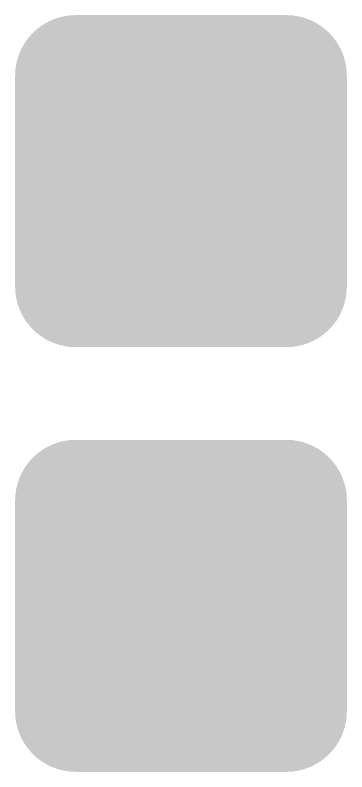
# Model space of a CAD drawing. Header units: millimetres. Extents: x 5277 to 6029, y 2052 to 2709.
# Drawn here: x 5724.73 to 5733.33, y 2513.63 to 2533.23 of the extents above; entities that cross this region are included whole.
import ezdxf

# ---------------------------------------------------------------- set-up
doc = ezdxf.new("R2010")
doc.units = ezdxf.units.MM
doc.layers.add('RailwayFacility', color=7, linetype='CONTINUOUS', true_color=0x000000)

# ---------------------------------------------------------------- blocks, each defined once
blk = doc.blocks.new('602030206_план_фз')
at = {"layer": 'RailwayFacility', "linetype": 'Continuous'}
h = blk.add_hatch(color=256, dxfattribs=at)
edge = h.paths.add_edge_path()
edge.add_spline(control_points=[(-0.266, -0.339), (-0.266, 0.523), (0.438, 1.227), (1.3, 1.227)], knot_values=[-1, -1, -1, -1, 0, 0, 0, 0], degree=3, periodic=0)
edge.add_line((1.3, 1.227), (6.769, 1.227))
edge.add_spline(control_points=[(6.769, 1.227), (7.632, 1.227), (8.333, 0.523), (8.333, -0.339)], knot_values=[-1, -1, -1, -1, 0, 0, 0, 0], degree=3, periodic=0)
edge.add_line((8.333, -0.339), (8.333, -5.806))
edge.add_spline(control_points=[(8.333, -5.806), (8.333, -6.669), (7.632, -7.372), (6.769, -7.372)], knot_values=[-1, -1, -1, -1, 0, 0, 0, 0], degree=3, periodic=0)
edge.add_line((6.769, -7.372), (1.3, -7.372))
edge.add_spline(control_points=[(1.3, -7.372), (0.438, -7.372), (-0.266, -6.669), (-0.266, -5.806)], knot_values=[-1, -1, -1, -1, 0, 0, 0, 0], degree=3, periodic=0)
edge.add_line((-0.266, -5.806), (-0.266, -0.339))
edge = h.paths.add_edge_path(flags=16)
edge.add_spline(control_points=[(0.047, -5.806), (0.047, -6.5), (0.606, -7.059), (1.3, -7.059)], knot_values=[-1, -1, -1, -1, 0, 0, 0, 0], degree=3, periodic=0)
edge.add_line((1.3, -7.059), (6.769, -7.059))
edge.add_spline(control_points=[(6.769, -7.059), (7.463, -7.059), (8.022, -6.5), (8.022, -5.806)], knot_values=[-1, -1, -1, -1, 0, 0, 0, 0], degree=3, periodic=0)
edge.add_line((8.022, -5.806), (8.022, -0.339))
edge.add_spline(control_points=[(8.022, -0.339), (8.022, 0.355), (7.463, 0.914), (6.769, 0.914)], knot_values=[-1, -1, -1, -1, 0, 0, 0, 0], degree=3, periodic=0)
edge.add_line((6.769, 0.914), (1.3, 0.914))
edge.add_spline(control_points=[(1.3, 0.914), (0.606, 0.914), (0.047, 0.355), (0.047, -0.339)], knot_values=[-1, -1, -1, -1, 0, 0, 0, 0], degree=3, periodic=0)
edge.add_line((0.047, -0.339), (0.047, -5.806))
at = {"layer": 'RailwayFacility', "linetype": 'Continuous', "true_color": 0xff0000}
h = blk.add_hatch(color=1, dxfattribs=at)
edge = h.paths.add_edge_path()
edge.add_spline(control_points=[(0.047, -5.806), (0.047, -6.5), (0.606, -7.059), (1.3, -7.059)], knot_values=[-1, -1, -1, -1, 0, 0, 0, 0], degree=3, periodic=0)
edge.add_line((1.3, -7.059), (6.769, -7.059))
edge.add_spline(control_points=[(6.769, -7.059), (7.463, -7.059), (8.022, -6.5), (8.022, -5.806)], knot_values=[-1, -1, -1, -1, 0, 0, 0, 0], degree=3, periodic=0)
edge.add_line((8.022, -5.806), (8.022, -0.339))
edge.add_spline(control_points=[(8.022, -0.339), (8.022, 0.355), (7.463, 0.914), (6.769, 0.914)], knot_values=[-1, -1, -1, -1, 0, 0, 0, 0], degree=3, periodic=0)
edge.add_line((6.769, 0.914), (1.3, 0.914))
edge.add_spline(control_points=[(1.3, 0.914), (0.606, 0.914), (0.047, 0.355), (0.047, -0.339)], knot_values=[-1, -1, -1, -1, 0, 0, 0, 0], degree=3, periodic=0)
edge.add_line((0.047, -0.339), (0.047, -5.806))
at = {"layer": 'RailwayFacility', "linetype": 'Continuous'}
h = blk.add_hatch(color=256, dxfattribs=at)
edge = h.paths.add_edge_path()
edge.add_line((0.252, -0.679), (0.252, -5.464))
edge.add_spline(control_points=[(0.252, -5.464), (0.252, -6.23), (0.877, -6.854), (1.642, -6.854)], knot_values=[0, 0, 0, 0, 1, 1, 1, 1], degree=3, periodic=0)
edge.add_line((1.642, -6.854), (6.427, -6.854))
edge.add_spline(control_points=[(6.427, -6.854), (7.193, -6.854), (7.815, -6.23), (7.815, -5.464)], knot_values=[0, 0, 0, 0, 1, 1, 1, 1], degree=3, periodic=0)
edge.add_line((7.815, -5.464), (7.815, -0.679))
edge.add_spline(control_points=[(7.815, -0.679), (7.815, 0.086), (7.193, 0.709), (6.427, 0.709)], knot_values=[0, 0, 0, 0, 1, 1, 1, 1], degree=3, periodic=0)
edge.add_line((6.427, 0.709), (1.642, 0.709))
edge.add_spline(control_points=[(1.642, 0.709), (0.877, 0.709), (0.252, 0.086), (0.252, -0.679)], knot_values=[0, 0, 0, 0, 1, 1, 1, 1], degree=3, periodic=0)
edge = h.paths.add_edge_path(flags=16)
edge.add_line((0.565, -0.679), (0.565, -5.464))
edge.add_spline(control_points=[(0.565, -5.464), (0.565, -6.06), (1.046, -6.541), (1.642, -6.541)], knot_values=[-1, -1, -1, -1, 0, 0, 0, 0], degree=3, periodic=0)
edge.add_line((1.642, -6.541), (6.427, -6.541))
edge.add_spline(control_points=[(6.427, -6.541), (7.024, -6.541), (7.502, -6.06), (7.502, -5.464)], knot_values=[-1, -1, -1, -1, 0, 0, 0, 0], degree=3, periodic=0)
edge.add_line((7.502, -5.464), (7.502, -0.679))
edge.add_spline(control_points=[(7.502, -0.679), (7.502, -0.083), (7.024, 0.396), (6.427, 0.396)], knot_values=[-1, -1, -1, -1, 0, 0, 0, 0], degree=3, periodic=0)
edge.add_line((6.427, 0.396), (1.642, 0.396))
edge.add_spline(control_points=[(1.642, 0.396), (1.046, 0.396), (0.565, -0.083), (0.565, -0.679)], knot_values=[-1, -1, -1, -1, 0, 0, 0, 0], degree=3, periodic=0)
h = blk.add_hatch(color=256, dxfattribs=at)
edge = h.paths.add_edge_path()
edge.add_line((0.77, -1.021), (0.77, -5.124))
edge.add_spline(control_points=[(0.77, -5.124), (0.77, -5.792), (1.314, -6.336), (1.982, -6.336)], knot_values=[0, 0, 0, 0, 1, 1, 1, 1], degree=3, periodic=0)
edge.add_line((1.982, -6.336), (6.085, -6.336))
edge.add_spline(control_points=[(6.085, -6.336), (6.753, -6.336), (7.297, -5.792), (7.297, -5.124)], knot_values=[0, 0, 0, 0, 1, 1, 1, 1], degree=3, periodic=0)
edge.add_line((7.297, -5.124), (7.297, -1.021))
edge.add_spline(control_points=[(7.297, -1.021), (7.297, -0.353), (6.753, 0.191), (6.085, 0.191)], knot_values=[0, 0, 0, 0, 1, 1, 1, 1], degree=3, periodic=0)
edge.add_line((6.085, 0.191), (1.982, 0.191))
edge.add_spline(control_points=[(1.982, 0.191), (1.314, 0.191), (0.77, -0.353), (0.77, -1.021)], knot_values=[0, 0, 0, 0, 1, 1, 1, 1], degree=3, periodic=0)
edge = h.paths.add_edge_path(flags=16)
edge.add_line((1.081, -1.021), (1.081, -5.124))
edge.add_spline(control_points=[(1.081, -5.124), (1.081, -5.624), (1.482, -6.025), (1.982, -6.025)], knot_values=[-1, -1, -1, -1, 0, 0, 0, 0], degree=3, periodic=0)
edge.add_line((1.982, -6.025), (6.085, -6.025))
edge.add_spline(control_points=[(6.085, -6.025), (6.585, -6.025), (6.986, -5.624), (6.986, -5.124)], knot_values=[-1, -1, -1, -1, 0, 0, 0, 0], degree=3, periodic=0)
edge.add_line((6.986, -5.124), (6.986, -1.021))
edge.add_spline(control_points=[(6.986, -1.021), (6.986, -0.521), (6.585, -0.12), (6.085, -0.12)], knot_values=[-1, -1, -1, -1, 0, 0, 0, 0], degree=3, periodic=0)
edge.add_line((6.085, -0.12), (1.982, -0.12))
edge.add_spline(control_points=[(1.982, -0.12), (1.482, -0.12), (1.081, -0.521), (1.081, -1.021)], knot_values=[-1, -1, -1, -1, 0, 0, 0, 0], degree=3, periodic=0)
h = blk.add_hatch(color=256, dxfattribs=at)
h.paths.add_polyline_path([(2.725, -0.732), (2.728, -0.732), (2.732, -0.731), (2.732, -0.729), (2.732, -0.727), (2.732, -0.725), (2.79, -0.725), (2.89, -0.765), (2.932, -0.805), (2.974, -0.845), (3.069, -0.969), (3.122, -1.053), (3.175, -1.137), (3.246, -1.247), (3.264, -1.272), (4.085, -1.429), (5.292, -1.739), (5.678, -1.892), (5.744, -1.917), (5.886, -2.02), (5.963, -2.096), (6.105, -2.235), (6.247, -2.53), (6.247, -2.687), (6.247, -2.76), (6.211, -2.898), (6.174, -2.964), (6.123, -3.033), (6.006, -3.103), (5.941, -3.103), (5.923, -3.103), (5.893, -3.099), (5.882, -3.095), (5.576, -2.99), (4.927, -2.753), (4.584, -2.621), (4.541, -2.665), (4.438, -2.767), (4.38, -2.825), (4.322, -2.884), (4.238, -2.966), (4.212, -2.99), (4.187, -3.013), (4.128, -3.064), (4.096, -3.092), (4.063, -3.119), (4.005, -3.155), (3.979, -3.165), (3.953, -3.174), (3.895, -3.183), (3.862, -3.183), (3.822, -3.183), (3.738, -3.168), (3.695, -3.154), (3.607, -3.128), (3.52, -3.048), (3.52, -2.993), (3.52, -2.968), (3.538, -2.906), (3.556, -2.869), (3.585, -2.818), (3.669, -2.674), (3.724, -2.581), (3.778, -2.488), (3.848, -2.373), (3.862, -2.351), (3.757, -2.311), (3.191, -2.085), (2.732, -1.899), (2.699, -1.888), (2.604, -1.403), (2.542, -0.929), (2.542, -0.926), (2.542, -0.92), (2.542, -0.918), (2.542, -0.917), (2.542, -0.915), (2.542, -0.882), (2.566, -0.822), (2.59, -0.794), (2.613, -0.767), (2.681, -0.736)])
h.paths.add_polyline_path([(4.679, -3.65), (6.043, -3.65), (6.076, -3.65), (6.132, -3.673), (6.156, -3.697), (6.18, -3.721), (6.203, -3.777), (6.203, -3.81), (6.203, -5.035), (6.203, -5.068), (6.18, -5.126), (6.156, -5.152), (6.132, -5.178), (6.076, -5.203), (6.043, -5.203), (6.006, -5.203), (5.948, -5.203), (5.926, -5.203), (5.904, -5.203), (5.882, -5.203), (5.879, -5.272), (5.826, -5.389), (5.777, -5.436), (5.728, -5.484), (5.609, -5.531), (5.54, -5.531), (5.47, -5.531), (5.352, -5.484), (5.303, -5.436), (5.253, -5.389), (5.201, -5.272), (5.197, -5.203), (4.967, -5.203), (4.584, -5.203), (4.431, -5.203), (4.3, -5.203), (4.169, -5.203), (4.165, -5.272), (4.11, -5.389), (4.059, -5.436), (4.008, -5.484), (3.888, -5.531), (3.819, -5.531), (3.749, -5.531), (3.631, -5.484), (3.582, -5.436), (3.532, -5.389), (3.479, -5.272), (3.476, -5.203), (3.344, -5.203), (3.297, -5.203), (3.219, -5.172), (3.188, -5.141), (3.157, -5.11), (3.126, -5.032), (3.126, -4.984), (3.126, -4.503), (4.336, -4.503), (4.336, -4.86), (4.519, -4.86), (4.519, -3.81), (4.519, -3.777), (4.542, -3.721), (4.566, -3.697), (4.59, -3.673), (4.646, -3.65)])
h.paths.add_polyline_path([(5.54, -5.006), (5.529, -5.006), (5.496, -5.013), (5.474, -5.021), (5.459, -5.028), (5.43, -5.046), (5.416, -5.057), (5.397, -5.075), (5.376, -5.105), (5.372, -5.116), (5.365, -5.137), (5.357, -5.174), (5.357, -5.188), (5.357, -5.225), (5.385, -5.287), (5.412, -5.312), (5.439, -5.338), (5.503, -5.363), (5.54, -5.363), (5.576, -5.363), (5.638, -5.338), (5.664, -5.312), (5.689, -5.287), (5.715, -5.225), (5.715, -5.188), (5.715, -5.174), (5.707, -5.137), (5.7, -5.116), (5.697, -5.101), (5.678, -5.072), (5.664, -5.057), (5.649, -5.046), (5.62, -5.028), (5.605, -5.021), (5.583, -5.013), (5.551, -5.006)], flags=16)
h.paths.add_polyline_path([(3.819, -5.006), (3.808, -5.006), (3.775, -5.013), (3.753, -5.021), (3.735, -5.028), (3.705, -5.046), (3.695, -5.057), (3.68, -5.072), (3.662, -5.101), (3.658, -5.116), (3.651, -5.137), (3.643, -5.174), (3.643, -5.188), (3.643, -5.225), (3.669, -5.287), (3.695, -5.312), (3.72, -5.338), (3.782, -5.363), (3.819, -5.363), (3.855, -5.363), (3.919, -5.338), (3.946, -5.312), (3.974, -5.287), (4.001, -5.225), (4.001, -5.188), (4.001, -5.174), (3.994, -5.137), (3.986, -5.116), (3.979, -5.101), (3.961, -5.072), (3.95, -5.057), (3.939, -5.046), (3.91, -5.028), (3.891, -5.021), (3.87, -5.013), (3.833, -5.006)], flags=16)
h.paths.add_polyline_path([(1.565, -2.658), (2.316, -2.257), (3.06, -2.658), (2.316, -3.052)])
h.paths.add_polyline_path([(1.463, -2.789), (2.214, -3.183), (2.214, -4.116), (1.463, -3.708)])
h.paths.add_polyline_path([(3.162, -2.789), (3.162, -3.708), (2.411, -4.116), (2.411, -3.183)])
h.paths.add_polyline_path([(3.578, -3.81), (4.336, -3.81), (4.336, -4.335), (3.213, -4.335)])
h.paths.add_polyline_path([(4.183, -0.929), (4.325, -0.929), (4.497, -0.969), (4.526, -1.009), (4.861, -1.491), (3.913, -1.236), (3.913, -1.228), (3.91, -1.214), (3.906, -1.206), (3.902, -1.199), (3.895, -1.185), (3.891, -1.177), (3.881, -1.137), (3.87, -1.075), (3.87, -1.053), (3.87, -1.013), (3.891, -0.962), (3.913, -0.951), (3.935, -0.94), (4.005, -0.929), (4.052, -0.929), (4.059, -0.929), (4.09, -0.929), (4.114, -0.929), (4.138, -0.929), (4.172, -0.929)])
blk = doc.blocks.new('602030206_рек_фз')
at = {"layer": 'RailwayFacility', "linetype": 'Continuous'}
h = blk.add_hatch(color=256, dxfattribs=at)
edge = h.paths.add_edge_path()
edge.add_spline(control_points=[(-0.266, -0.339), (-0.266, 0.523), (0.438, 1.227), (1.3, 1.227)], knot_values=[-1, -1, -1, -1, 0, 0, 0, 0], degree=3, periodic=0)
edge.add_line((1.3, 1.227), (6.769, 1.227))
edge.add_spline(control_points=[(6.769, 1.227), (7.632, 1.227), (8.333, 0.523), (8.333, -0.339)], knot_values=[-1, -1, -1, -1, 0, 0, 0, 0], degree=3, periodic=0)
edge.add_line((8.333, -0.339), (8.333, -5.806))
edge.add_spline(control_points=[(8.333, -5.806), (8.333, -6.669), (7.632, -7.372), (6.769, -7.372)], knot_values=[-1, -1, -1, -1, 0, 0, 0, 0], degree=3, periodic=0)
edge.add_line((6.769, -7.372), (1.3, -7.372))
edge.add_spline(control_points=[(1.3, -7.372), (0.438, -7.372), (-0.266, -6.669), (-0.266, -5.806)], knot_values=[-1, -1, -1, -1, 0, 0, 0, 0], degree=3, periodic=0)
edge.add_line((-0.266, -5.806), (-0.266, -0.339))
edge = h.paths.add_edge_path(flags=16)
edge.add_spline(control_points=[(0.047, -5.806), (0.047, -6.5), (0.606, -7.059), (1.3, -7.059)], knot_values=[-1, -1, -1, -1, 0, 0, 0, 0], degree=3, periodic=0)
edge.add_line((1.3, -7.059), (6.769, -7.059))
edge.add_spline(control_points=[(6.769, -7.059), (7.463, -7.059), (8.022, -6.5), (8.022, -5.806)], knot_values=[-1, -1, -1, -1, 0, 0, 0, 0], degree=3, periodic=0)
edge.add_line((8.022, -5.806), (8.022, -0.339))
edge.add_spline(control_points=[(8.022, -0.339), (8.022, 0.355), (7.463, 0.914), (6.769, 0.914)], knot_values=[-1, -1, -1, -1, 0, 0, 0, 0], degree=3, periodic=0)
edge.add_line((6.769, 0.914), (1.3, 0.914))
edge.add_spline(control_points=[(1.3, 0.914), (0.606, 0.914), (0.047, 0.355), (0.047, -0.339)], knot_values=[-1, -1, -1, -1, 0, 0, 0, 0], degree=3, periodic=0)
edge.add_line((0.047, -0.339), (0.047, -5.806))
at = {"layer": 'RailwayFacility', "linetype": 'Continuous', "true_color": 0xffff00}
h = blk.add_hatch(color=2, dxfattribs=at)
edge = h.paths.add_edge_path()
edge.add_spline(control_points=[(0.047, -5.806), (0.047, -6.5), (0.606, -7.059), (1.3, -7.059)], knot_values=[-1, -1, -1, -1, 0, 0, 0, 0], degree=3, periodic=0)
edge.add_line((1.3, -7.059), (6.769, -7.059))
edge.add_spline(control_points=[(6.769, -7.059), (7.463, -7.059), (8.022, -6.5), (8.022, -5.806)], knot_values=[-1, -1, -1, -1, 0, 0, 0, 0], degree=3, periodic=0)
edge.add_line((8.022, -5.806), (8.022, -0.339))
edge.add_spline(control_points=[(8.022, -0.339), (8.022, 0.355), (7.463, 0.914), (6.769, 0.914)], knot_values=[-1, -1, -1, -1, 0, 0, 0, 0], degree=3, periodic=0)
edge.add_line((6.769, 0.914), (1.3, 0.914))
edge.add_spline(control_points=[(1.3, 0.914), (0.606, 0.914), (0.047, 0.355), (0.047, -0.339)], knot_values=[-1, -1, -1, -1, 0, 0, 0, 0], degree=3, periodic=0)
edge.add_line((0.047, -0.339), (0.047, -5.806))
at = {"layer": 'RailwayFacility', "linetype": 'Continuous'}
h = blk.add_hatch(color=256, dxfattribs=at)
edge = h.paths.add_edge_path()
edge.add_line((0.252, -0.679), (0.252, -5.464))
edge.add_spline(control_points=[(0.252, -5.464), (0.252, -6.23), (0.877, -6.854), (1.642, -6.854)], knot_values=[0, 0, 0, 0, 1, 1, 1, 1], degree=3, periodic=0)
edge.add_line((1.642, -6.854), (6.427, -6.854))
edge.add_spline(control_points=[(6.427, -6.854), (7.193, -6.854), (7.815, -6.23), (7.815, -5.464)], knot_values=[0, 0, 0, 0, 1, 1, 1, 1], degree=3, periodic=0)
edge.add_line((7.815, -5.464), (7.815, -0.679))
edge.add_spline(control_points=[(7.815, -0.679), (7.815, 0.086), (7.193, 0.709), (6.427, 0.709)], knot_values=[0, 0, 0, 0, 1, 1, 1, 1], degree=3, periodic=0)
edge.add_line((6.427, 0.709), (1.642, 0.709))
edge.add_spline(control_points=[(1.642, 0.709), (0.877, 0.709), (0.252, 0.086), (0.252, -0.679)], knot_values=[0, 0, 0, 0, 1, 1, 1, 1], degree=3, periodic=0)
edge = h.paths.add_edge_path(flags=16)
edge.add_line((0.565, -0.679), (0.565, -5.464))
edge.add_spline(control_points=[(0.565, -5.464), (0.565, -6.06), (1.046, -6.541), (1.642, -6.541)], knot_values=[-1, -1, -1, -1, 0, 0, 0, 0], degree=3, periodic=0)
edge.add_line((1.642, -6.541), (6.427, -6.541))
edge.add_spline(control_points=[(6.427, -6.541), (7.024, -6.541), (7.502, -6.06), (7.502, -5.464)], knot_values=[-1, -1, -1, -1, 0, 0, 0, 0], degree=3, periodic=0)
edge.add_line((7.502, -5.464), (7.502, -0.679))
edge.add_spline(control_points=[(7.502, -0.679), (7.502, -0.083), (7.024, 0.396), (6.427, 0.396)], knot_values=[-1, -1, -1, -1, 0, 0, 0, 0], degree=3, periodic=0)
edge.add_line((6.427, 0.396), (1.642, 0.396))
edge.add_spline(control_points=[(1.642, 0.396), (1.046, 0.396), (0.565, -0.083), (0.565, -0.679)], knot_values=[-1, -1, -1, -1, 0, 0, 0, 0], degree=3, periodic=0)
h = blk.add_hatch(color=256, dxfattribs=at)
edge = h.paths.add_edge_path()
edge.add_line((0.77, -1.021), (0.77, -5.124))
edge.add_spline(control_points=[(0.77, -5.124), (0.77, -5.792), (1.314, -6.336), (1.982, -6.336)], knot_values=[0, 0, 0, 0, 1, 1, 1, 1], degree=3, periodic=0)
edge.add_line((1.982, -6.336), (6.085, -6.336))
edge.add_spline(control_points=[(6.085, -6.336), (6.753, -6.336), (7.297, -5.792), (7.297, -5.124)], knot_values=[0, 0, 0, 0, 1, 1, 1, 1], degree=3, periodic=0)
edge.add_line((7.297, -5.124), (7.297, -1.021))
edge.add_spline(control_points=[(7.297, -1.021), (7.297, -0.353), (6.753, 0.191), (6.085, 0.191)], knot_values=[0, 0, 0, 0, 1, 1, 1, 1], degree=3, periodic=0)
edge.add_line((6.085, 0.191), (1.982, 0.191))
edge.add_spline(control_points=[(1.982, 0.191), (1.314, 0.191), (0.77, -0.353), (0.77, -1.021)], knot_values=[0, 0, 0, 0, 1, 1, 1, 1], degree=3, periodic=0)
edge = h.paths.add_edge_path(flags=16)
edge.add_line((1.081, -1.021), (1.081, -5.124))
edge.add_spline(control_points=[(1.081, -5.124), (1.081, -5.624), (1.482, -6.025), (1.982, -6.025)], knot_values=[-1, -1, -1, -1, 0, 0, 0, 0], degree=3, periodic=0)
edge.add_line((1.982, -6.025), (6.085, -6.025))
edge.add_spline(control_points=[(6.085, -6.025), (6.585, -6.025), (6.986, -5.624), (6.986, -5.124)], knot_values=[-1, -1, -1, -1, 0, 0, 0, 0], degree=3, periodic=0)
edge.add_line((6.986, -5.124), (6.986, -1.021))
edge.add_spline(control_points=[(6.986, -1.021), (6.986, -0.521), (6.585, -0.12), (6.085, -0.12)], knot_values=[-1, -1, -1, -1, 0, 0, 0, 0], degree=3, periodic=0)
edge.add_line((6.085, -0.12), (1.982, -0.12))
edge.add_spline(control_points=[(1.982, -0.12), (1.482, -0.12), (1.081, -0.521), (1.081, -1.021)], knot_values=[-1, -1, -1, -1, 0, 0, 0, 0], degree=3, periodic=0)
h = blk.add_hatch(color=256, dxfattribs=at)
h.paths.add_polyline_path([(2.725, -0.732), (2.728, -0.732), (2.732, -0.731), (2.732, -0.729), (2.732, -0.727), (2.732, -0.725), (2.79, -0.725), (2.89, -0.765), (2.932, -0.805), (2.974, -0.845), (3.069, -0.969), (3.122, -1.053), (3.175, -1.137), (3.246, -1.247), (3.264, -1.272), (4.085, -1.429), (5.292, -1.739), (5.678, -1.892), (5.744, -1.917), (5.886, -2.02), (5.963, -2.096), (6.105, -2.235), (6.247, -2.53), (6.247, -2.687), (6.247, -2.76), (6.211, -2.898), (6.174, -2.964), (6.123, -3.033), (6.006, -3.103), (5.941, -3.103), (5.923, -3.103), (5.893, -3.099), (5.882, -3.095), (5.576, -2.99), (4.927, -2.753), (4.584, -2.621), (4.541, -2.665), (4.438, -2.767), (4.38, -2.825), (4.322, -2.884), (4.238, -2.966), (4.212, -2.99), (4.187, -3.013), (4.128, -3.064), (4.096, -3.092), (4.063, -3.119), (4.005, -3.155), (3.979, -3.165), (3.953, -3.174), (3.895, -3.183), (3.862, -3.183), (3.822, -3.183), (3.738, -3.168), (3.695, -3.154), (3.607, -3.128), (3.52, -3.048), (3.52, -2.993), (3.52, -2.968), (3.538, -2.906), (3.556, -2.869), (3.585, -2.818), (3.669, -2.674), (3.724, -2.581), (3.778, -2.488), (3.848, -2.373), (3.862, -2.351), (3.757, -2.311), (3.191, -2.085), (2.732, -1.899), (2.699, -1.888), (2.604, -1.403), (2.542, -0.929), (2.542, -0.926), (2.542, -0.92), (2.542, -0.918), (2.542, -0.917), (2.542, -0.915), (2.542, -0.882), (2.566, -0.822), (2.59, -0.794), (2.613, -0.767), (2.681, -0.736)])
h.paths.add_polyline_path([(4.679, -3.65), (6.043, -3.65), (6.076, -3.65), (6.132, -3.673), (6.156, -3.697), (6.18, -3.721), (6.203, -3.777), (6.203, -3.81), (6.203, -5.035), (6.203, -5.068), (6.18, -5.126), (6.156, -5.152), (6.132, -5.178), (6.076, -5.203), (6.043, -5.203), (6.006, -5.203), (5.948, -5.203), (5.926, -5.203), (5.904, -5.203), (5.882, -5.203), (5.879, -5.272), (5.826, -5.389), (5.777, -5.436), (5.728, -5.484), (5.609, -5.531), (5.54, -5.531), (5.47, -5.531), (5.352, -5.484), (5.303, -5.436), (5.253, -5.389), (5.201, -5.272), (5.197, -5.203), (4.967, -5.203), (4.584, -5.203), (4.431, -5.203), (4.3, -5.203), (4.169, -5.203), (4.165, -5.272), (4.11, -5.389), (4.059, -5.436), (4.008, -5.484), (3.888, -5.531), (3.819, -5.531), (3.749, -5.531), (3.631, -5.484), (3.582, -5.436), (3.532, -5.389), (3.479, -5.272), (3.476, -5.203), (3.344, -5.203), (3.297, -5.203), (3.219, -5.172), (3.188, -5.141), (3.157, -5.11), (3.126, -5.032), (3.126, -4.984), (3.126, -4.503), (4.336, -4.503), (4.336, -4.86), (4.519, -4.86), (4.519, -3.81), (4.519, -3.777), (4.542, -3.721), (4.566, -3.697), (4.59, -3.673), (4.646, -3.65)])
h.paths.add_polyline_path([(5.54, -5.006), (5.529, -5.006), (5.496, -5.013), (5.474, -5.021), (5.459, -5.028), (5.43, -5.046), (5.416, -5.057), (5.397, -5.075), (5.376, -5.105), (5.372, -5.116), (5.365, -5.137), (5.357, -5.174), (5.357, -5.188), (5.357, -5.225), (5.385, -5.287), (5.412, -5.312), (5.439, -5.338), (5.503, -5.363), (5.54, -5.363), (5.576, -5.363), (5.638, -5.338), (5.664, -5.312), (5.689, -5.287), (5.715, -5.225), (5.715, -5.188), (5.715, -5.174), (5.707, -5.137), (5.7, -5.116), (5.697, -5.101), (5.678, -5.072), (5.664, -5.057), (5.649, -5.046), (5.62, -5.028), (5.605, -5.021), (5.583, -5.013), (5.551, -5.006)], flags=16)
h.paths.add_polyline_path([(3.819, -5.006), (3.808, -5.006), (3.775, -5.013), (3.753, -5.021), (3.735, -5.028), (3.705, -5.046), (3.695, -5.057), (3.68, -5.072), (3.662, -5.101), (3.658, -5.116), (3.651, -5.137), (3.643, -5.174), (3.643, -5.188), (3.643, -5.225), (3.669, -5.287), (3.695, -5.312), (3.72, -5.338), (3.782, -5.363), (3.819, -5.363), (3.855, -5.363), (3.919, -5.338), (3.946, -5.312), (3.974, -5.287), (4.001, -5.225), (4.001, -5.188), (4.001, -5.174), (3.994, -5.137), (3.986, -5.116), (3.979, -5.101), (3.961, -5.072), (3.95, -5.057), (3.939, -5.046), (3.91, -5.028), (3.891, -5.021), (3.87, -5.013), (3.833, -5.006)], flags=16)
h.paths.add_polyline_path([(1.565, -2.658), (2.316, -2.257), (3.06, -2.658), (2.316, -3.052)])
h.paths.add_polyline_path([(1.463, -2.789), (2.214, -3.183), (2.214, -4.116), (1.463, -3.708)])
h.paths.add_polyline_path([(3.162, -2.789), (3.162, -3.708), (2.411, -4.116), (2.411, -3.183)])
h.paths.add_polyline_path([(3.578, -3.81), (4.336, -3.81), (4.336, -4.335), (3.213, -4.335)])
h.paths.add_polyline_path([(4.183, -0.929), (4.325, -0.929), (4.497, -0.969), (4.526, -1.009), (4.861, -1.491), (3.913, -1.236), (3.913, -1.228), (3.91, -1.214), (3.906, -1.206), (3.902, -1.199), (3.895, -1.185), (3.891, -1.177), (3.881, -1.137), (3.87, -1.075), (3.87, -1.053), (3.87, -1.013), (3.891, -0.962), (3.913, -0.951), (3.935, -0.94), (4.005, -0.929), (4.052, -0.929), (4.059, -0.929), (4.09, -0.929), (4.114, -0.929), (4.138, -0.929), (4.172, -0.929)])

msp = doc.modelspace()

# ---------------------------------------------------------------- block references
at = {"layer": 'RailwayFacility', "linetype": 'Continuous'}
for name, p in [('602030206_план_фз', (5725, 2532)), ('602030206_рек_фз', (5725, 2521))]:
    msp.add_blockref(name, p, dxfattribs=at)

doc.saveas('drawing.dxf')
